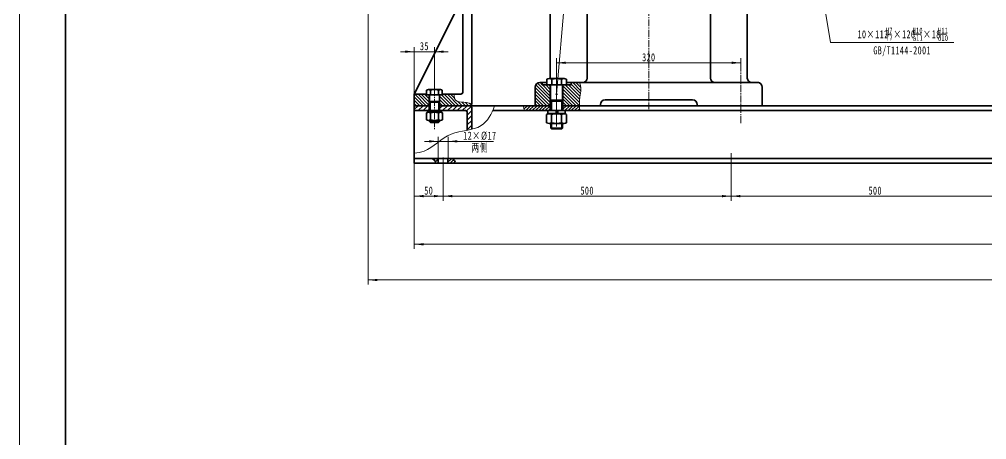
# Model space of a CAD drawing. Header units: millimetres. Extents: x -2378 to 2378, y -1682 to 1682.
# Drawn here: x -2378 to -699, y 0 to 730 of the extents above; entities that cross this region are included whole.
import ezdxf

# ---------------------------------------------------------------- set-up
doc = ezdxf.new("R2010")
doc.units = ezdxf.units.MM
doc.linetypes.add('CENTER', pattern=[50.8, 31.75, -6.35, 6.35, -6.35])
doc.linetypes.add('点画线', pattern=[18, 12, -2, 2, -2])
doc.layers.get('0').update_dxf_attribs({"lineweight": 35})
for name, color, linetype, lineweight in [('中心线', 1, 'CENTER', 15), ('中心线层', 1, '点画线', 18), ('剖面线层', 4, 'Continuous', 18), ('尺寸线层', 3, 'Continuous', 18), ('粗实线层', 7, 'Continuous', 35), ('细实线', 7, 'Continuous', 18), ('细实线层', 7, 'Continuous', 18)]:
    doc.layers.add(name, color=color, linetype=linetype, lineweight=lineweight)
doc.styles.add('标准', font='', dxfattribs={"width": 0.667})
doc.styles.get('标准').set_extended_font_data('宋体')
doc.dimstyles.new('标准', dxfattribs={"dimscale": 4, "dimtxt": 3.5, "dimasz": 4, "dimexe": 2, "dimexo": 0, "dimtad": 1, "dimdsep": 46, "dimtxsty": '标准', "dimblk": '_CAXARROW', "dimcen": 0, "dimdle": 6, "dimazin": 2, "dimtfac": 0.707107, "dimtdec": 3, "dimtmove": 2, "dimatfit": 3, "dimfxl": 1, "dimfrac": 2, "dimtolj": 1, "dimarcsym": 1})
pattern_1 = [(135, (0, 0), (-2.828427, -2.828427), [])]
pattern_2 = [(45, (0, 0), (-2.828427, 2.828427), [])]

# ---------------------------------------------------------------- blocks, each defined once
blk = doc.blocks.new('*X2')
at = {"layer": '粗实线层'}
blk.add_line((-574.5, 400.5), (-574.5, -400.5), dxfattribs=at)
at = {"layer": '细实线层'}
blk.add_line((-594.5, 420.5), (-594.5, -420.5), dxfattribs=at)
blk = doc.blocks.new('*X11')
at = {"layer": '中心线层'}
blk.add_line((0, -4), (0, 18.1), dxfattribs=at)
at = {"layer": '粗实线层'}
for p, q in [((-13.9, 0.9), (-13.9, 13.2)), ((-10.4, 14.1), (10.4, 14.1)), ((-10.4, 0), (10.4, 0)), ((-6.9, 0.9), (-6.9, 13.2)), ((6.9, 0.9), (6.9, 13.2)), ((13.9, 0.9), (13.9, 13.2))]:
    blk.add_line(p, q, dxfattribs=at)
for centre, radius, start, end in [((-10.4, 7.2), 6.93, 60, 120), ((-10.4, 6.9), 6.93, 240, 300), ((0, -12.2), 26.3, 74.7385, 105.2615), ((0, 26.3), 26.3, 254.7385, 285.2615), ((10.4, 7.2), 6.93, 60, 120), ((10.4, 6.9), 6.93, 240, 300)]:
    blk.add_arc(centre, radius, start, end, dxfattribs=at)
blk = doc.blocks.new('*X12')
at = {"layer": '中心线层'}
blk.add_line((0, -5), (0, 21.9), dxfattribs=at)
at = {"layer": '粗实线层'}
for p, q in [((-13, 16.9), (13, 16.9)), ((-17.3, 1.2), (-17.3, 15.7)), ((-13, 0), (13, 0)), ((-8.7, 1.2), (-8.7, 15.7)), ((8.7, 1.2), (8.7, 15.7)), ((17.3, 1.2), (17.3, 15.7))]:
    blk.add_line(p, q, dxfattribs=at)
for centre, radius, start, end in [((-13, 8.2), 8.66, 60, 120), ((0, -16), 32.9, 74.7385, 105.2615), ((13, 8.2), 8.66, 60, 120), ((-13, 8.7), 8.66, 240, 300), ((0, 32.9), 32.9, 254.7385, 285.2615), ((13, 8.7), 8.66, 240, 300)]:
    blk.add_arc(centre, radius, start, end, dxfattribs=at)
blk = doc.blocks.new('*X13')
at = {"layer": '中心线层', "linetype": '点画线', "lineweight": 18}
blk.add_line((0, -3), (0, 8), dxfattribs=at)
at = {"layer": '粗实线层'}
for p, q in [((-15.1, 5), (15.1, 5)), ((-15.1, 0), (-15.1, 5)), ((-15.1, 0), (15.1, 0)), ((-1.3, 0), (-2.6, 5)), ((1.1, 0.6), (0, 5)), ((1.3, 0), (1.1, 0.6)), ((15.1, 0), (15.1, 5))]:
    blk.add_line(p, q, dxfattribs=at)
blk = doc.blocks.new('*X19')
at = {"layer": '尺寸线层', "linetype": 'Continuous'}
for points in [[(-1772.4, 277.2), (-1756.4, 279.2), (-1756.4, 275.2)], [(787.6, 277.2), (771.6, 279.2), (771.6, 275.2)]]:
    blk.add_hatch(color=0, dxfattribs=at).paths.add_polyline_path(points, flags=0)
at = {"layer": '尺寸线层', "color": 0, "linetype": 'Continuous'}
for p, q in [((-1772.4, 839.3), (-1772.4, 269.2)), ((787.6, 479.8), (787.6, 269.2)), ((-1772.4, 277.2), (787.6, 277.2))]:
    blk.add_line(p, q, dxfattribs=at)
at = {"layer": '尺寸线层', "color": 0, "insert": (-492.4, 286.7), "char_height": 14, "width": 54.713, "attachment_point": 5, "line_spacing_factor": 1.15057, "style": '标准'}
blk.add_mtext('\\T1.1;2560', dxfattribs=at)
blk = doc.blocks.new('_CAXARROW')
blk.add_hatch(color=0).paths.add_polyline_path([(0, 0), (-1, 0.125), (-1, -0.125)], flags=0)
blk = doc.blocks.new('*X20')
at = {"layer": '尺寸线层', "linetype": 'Continuous'}
for points in [[(-1692.4, 422.8), (-1676.4, 420.8), (-1676.4, 424.8)], [(-1642.4, 422.8), (-1658.4, 420.8), (-1658.4, 424.8)]]:
    blk.add_hatch(color=0, dxfattribs=at).paths.add_polyline_path(points, flags=0)
at = {"layer": '尺寸线层', "color": 0, "linetype": 'Continuous'}
for p, q in [((-1692.4, 479.8), (-1692.4, 414.8)), ((-1642.4, 477.9), (-1642.4, 414.8)), ((-1642.4, 422.8), (-1692.4, 422.8))]:
    blk.add_line(p, q, dxfattribs=at)
at = {"layer": '尺寸线层', "color": 0, "insert": (-1667.4, 432.3), "char_height": 14, "width": 28, "attachment_point": 5, "line_spacing_factor": 1.15057, "style": '标准'}
blk.add_mtext('\\T1.1;50', dxfattribs=at)
blk = doc.blocks.new('*X22')
at = {"layer": '尺寸线层', "linetype": 'Continuous'}
for points in [[(-1642.4, 422.8), (-1626.4, 424.8), (-1626.4, 420.8)], [(-1142.4, 422.8), (-1158.4, 424.8), (-1158.4, 420.8)]]:
    blk.add_hatch(color=0, dxfattribs=at).paths.add_polyline_path(points, flags=0)
at = {"layer": '尺寸线层', "color": 0, "linetype": 'Continuous'}
for p, q in [((-1642.4, 477.9), (-1642.4, 414.8)), ((-1142.4, 465.5), (-1142.4, 414.8)), ((-1642.4, 422.8), (-1142.4, 422.8))]:
    blk.add_line(p, q, dxfattribs=at)
at = {"layer": '尺寸线层', "color": 0, "insert": (-1392.4, 432.3), "char_height": 14, "width": 39.814, "attachment_point": 5, "line_spacing_factor": 1.15057, "style": '标准'}
blk.add_mtext('\\T1.1;500', dxfattribs=at)
blk = doc.blocks.new('*X23')
at = {"layer": '尺寸线层', "linetype": 'Continuous'}
for points in [[(-1142.4, 422.8), (-1126.4, 424.8), (-1126.4, 420.8)], [(-642.4, 422.8), (-658.4, 424.8), (-658.4, 420.8)]]:
    blk.add_hatch(color=0, dxfattribs=at).paths.add_polyline_path(points, flags=0)
at = {"layer": '尺寸线层', "color": 0, "linetype": 'Continuous'}
for p, q in [((-1142.4, 465.5), (-1142.4, 414.8)), ((-642.4, 467.6), (-642.4, 414.8)), ((-1142.4, 422.8), (-642.4, 422.8))]:
    blk.add_line(p, q, dxfattribs=at)
at = {"layer": '尺寸线层', "color": 0, "insert": (-892.4, 432.3), "char_height": 14, "width": 39.814, "attachment_point": 5, "line_spacing_factor": 1.15057, "style": '标准'}
blk.add_mtext('\\T1.1;500', dxfattribs=at)
blk = doc.blocks.new('*X26')
at = {"layer": '尺寸线层', "linetype": 'Continuous'}
for points in [[(-1692.4, 339.2), (-1676.4, 341.2), (-1676.4, 337.2)], [(787.6, 339.2), (771.6, 341.2), (771.6, 337.2)]]:
    blk.add_hatch(color=0, dxfattribs=at).paths.add_polyline_path(points, flags=0)
at = {"layer": '尺寸线层', "color": 0, "linetype": 'Continuous'}
for p, q in [((-1692.4, 479.8), (-1692.4, 331.2)), ((787.6, 479.8), (787.6, 331.2)), ((-1692.4, 339.2), (787.6, 339.2))]:
    blk.add_line(p, q, dxfattribs=at)
at = {"layer": '尺寸线层', "color": 0, "insert": (-452.4, 348.7), "char_height": 14, "width": 54.713, "attachment_point": 5, "line_spacing_factor": 1.15057, "style": '标准'}
blk.add_mtext('\\T1.1;2480', dxfattribs=at)
blk = doc.blocks.new('*X33')
at = {"layer": '尺寸线层', "linetype": 'Continuous'}
for points in [[(-1445.4, 654.3), (-1429.4, 656.3), (-1429.4, 652.3)], [(-1125.4, 654.3), (-1141.4, 656.3), (-1141.4, 652.3)]]:
    blk.add_hatch(color=0, dxfattribs=at).paths.add_polyline_path(points, flags=0)
at = {"layer": '尺寸线层', "color": 0, "linetype": 'Continuous'}
for p, q in [((-1445.4, 631.8), (-1445.4, 662.3)), ((-1125.4, 650.2), (-1125.4, 662.3)), ((-1445.4, 654.3), (-1125.4, 654.3))]:
    blk.add_line(p, q, dxfattribs=at)
at = {"layer": '尺寸线层', "color": 0, "insert": (-1285.4, 663.8), "char_height": 14, "width": 39.814, "attachment_point": 5, "line_spacing_factor": 1.15057, "style": '标准'}
blk.add_mtext('\\T1.1;320', dxfattribs=at)
blk = doc.blocks.new('*X34')
at = {"layer": '尺寸线层', "linetype": 'Continuous'}
for points in [[(-1692.4, 673.6), (-1708.4, 671.6), (-1708.4, 675.6)], [(-1657.4, 673.6), (-1641.4, 671.6), (-1641.4, 675.6)]]:
    blk.add_hatch(color=0, dxfattribs=at).paths.add_polyline_path(points, flags=0)
at = {"layer": '尺寸线层', "color": 0, "linetype": 'Continuous'}
for p, q in [((-1633.4, 673.6), (-1716.4, 673.6)), ((-1692.4, 599.8), (-1692.4, 681.6)), ((-1657.4, 609.2), (-1657.4, 681.6))]:
    blk.add_line(p, q, dxfattribs=at)
at = {"layer": '尺寸线层', "color": 0, "insert": (-1674.9, 683.1), "char_height": 14, "width": 28, "attachment_point": 5, "line_spacing_factor": 1.15057, "style": '标准'}
blk.add_mtext('\\T1.1;35', dxfattribs=at)
blk = doc.blocks.new('*X36')
at = {"layer": '尺寸线层', "linetype": 'Continuous'}
for points in [[(-1650.9, 517.9), (-1666.9, 519.9), (-1666.9, 515.9)], [(-1633.9, 517.9), (-1617.9, 519.9), (-1617.9, 515.9)]]:
    blk.add_hatch(color=0, dxfattribs=at).paths.add_polyline_path(points, flags=0)
at = {"layer": '尺寸线层', "color": 0, "linetype": 'Continuous'}
for p, q in [((-1650.9, 488.3), (-1650.9, 525.9)), ((-1633.9, 488.3), (-1633.9, 525.9)), ((-1674.9, 517.9), (-1554.7, 517.9))]:
    blk.add_line(p, q, dxfattribs=at)
at = {"layer": '尺寸线层', "color": 0, "char_height": 14, "attachment_point": 5, "line_spacing_factor": 1.15057, "style": '标准'}
for s, insert, width in [('\\T1.1;12×%%C17', (-1578.6, 527.5), 95.571), ('\\T1.1;两侧', (-1578.6, 506.2), 51.729)]:
    blk.add_mtext(s, dxfattribs=dict(at, insert=insert, width=width))
blk = doc.blocks.new('*X63')
for p, q in [((-873.8, 703.8), (-864.1, 703.8)), ((-827.5, 703.8), (-812.5, 703.8)), ((-783.3, 703.8), (-768.8, 703.8))]:
    blk.add_line(p, q)
at = {"char_height": 14, "attachment_point": 1, "line_spacing_factor": 1.15057, "style": '标准'}
for s, insert, width in [('\\T1.1;10×112', (-923, 710.8), 308.46), ('\\T1.1;{\\H0.707107x;H7}', (-873.8, 715.3), 19.374), ('\\T1.1;×120', (-861.1, 710.8), 308.46), ('\\T1.1;{\\H0.707107x;H10}', (-827.5, 715.3), 29.909), ('\\T1.1;×18', (-809.6, 710.8), 308.46), ('\\T1.1;{\\H0.707107x;H11}', (-783.3, 715.3), 29.097), ('\\T1.1;{\\H0.707107x;f7}', (-873.6, 702.5), 19.374), ('\\T1.1;{\\H0.707107x;a11}', (-827.1, 702.4), 29.909), ('\\T1.1;{\\H0.707107x;d10}', (-783.3, 702.3), 29.097)]:
    blk.add_mtext(s, dxfattribs=dict(at, insert=insert, width=width))
blk = doc.blocks.new('*X65')
at = {"layer": '细实线层', "lineweight": 18}
h = blk.add_hatch(color=0, dxfattribs=at)
edge = h.paths.add_edge_path(flags=0)
edge.add_arc((0, 0), 2, 0, 360)
at = {"layer": '细实线层', "color": 0}
for p, q in [((0, 0), (74, 875.4)), ((74, 875.4), (114, 875.4)), ((114, 875.4), (124, 865.4)), ((134, 875.4), (124, 865.4)), ((134, 875.4), (174, 875.4)), ((174, 875.4), (184, 865.4)), ((194, 875.4), (184, 865.4)), ((194, 875.4), (234, 875.4))]:
    blk.add_line(p, q, dxfattribs=at)
at = {"layer": '细实线层', "color": 0, "lineweight": 18, "char_height": 20, "width": 68, "attachment_point": 8, "line_spacing_factor": 1.15057, "style": '标准'}
for s, insert in [('\\T1.1;5', (94, 881.4)), ('\\T1.1;6', (154, 881.4)), ('\\T1.1;7', (214, 881.4))]:
    blk.add_mtext(s, dxfattribs=dict(at, insert=insert))

msp = doc.modelspace()

# ---------------------------------------------------------------- hatches: boundary and pattern name
at = {"layer": '剖面线层'}
h = msp.add_hatch(dxfattribs=at)
h.set_pattern_fill('无图案', color=256, scale=4, angle=135, style=0, pattern_type=0)
h.set_pattern_definition(pattern_1)
edge = h.paths.add_edge_path(flags=0)
edge.add_line((-1434.395, 579.84), (-1434.395, 597.323))
edge.add_line((-1434.395, 597.323), (-1434.395, 615.84))
edge.add_line((-1434.395, 615.84), (-1428.265, 615.84))
edge.add_line((-1428.265, 615.84), (-1420.395, 615.84))
edge.add_line((-1420.395, 615.84), (-1420.395, 619.84))
edge.add_line((-1420.395, 619.84), (-1405.883, 619.84))
edge.add_spline(control_points=[(-1405.883, 619.84), (-1404.242, 616.232), (-1401.902, 607.686), (-1406.168, 594.426), (-1405.923, 584.769), (-1405.688, 579.84)], knot_values=[0, 0, 0, 0, 11.58022128, 25.82366964, 40.62777627, 40.62777627, 40.62777627, 40.62777627], weights=[1, 1, 1, 1, 1, 1], degree=3, periodic=0)
edge.add_line((-1405.688, 579.84), (-1434.395, 579.84))
edge = h.paths.add_edge_path(flags=0)
edge.add_line((-1482.395, 579.84), (-1482.395, 599.961))
edge.add_line((-1482.395, 599.961), (-1482.395, 611.84))
edge.add_arc((-1474.395, 611.84), 8, 90, 180, ccw=False)
edge.add_line((-1474.395, 619.84), (-1470.395, 619.84))
edge.add_line((-1470.395, 619.84), (-1470.395, 615.84))
edge.add_line((-1470.395, 615.84), (-1462.525, 615.84))
edge.add_line((-1462.525, 615.84), (-1456.395, 615.84))
edge.add_line((-1456.395, 615.84), (-1456.395, 579.84))
edge.add_line((-1456.395, 579.84), (-1482.395, 579.84))
h = msp.add_hatch(dxfattribs=at)
h.set_pattern_fill('无图案', color=256, scale=4, angle=135, style=0, pattern_type=0)
h.set_pattern_definition(pattern_1)
h.paths.add_polyline_path([(-1692.444, 579.84), (-1692.444, 594.614), (-1692.444, 599.84), (-1672.444, 599.84), (-1672.444, 598.84), (-1671.11, 598.84), (-1666.444, 598.84), (-1666.444, 579.84)], flags=0)
edge = h.paths.add_edge_path(flags=0)
edge.add_line((-1648.444, 579.84), (-1648.444, 590.283))
edge.add_line((-1648.444, 590.283), (-1648.444, 598.84))
edge.add_line((-1648.444, 598.84), (-1643.778, 598.84))
edge.add_line((-1643.778, 598.84), (-1642.444, 598.84))
edge.add_line((-1642.444, 598.84), (-1642.444, 599.84))
edge.add_line((-1642.444, 599.84), (-1622.947, 599.84))
edge.add_spline(control_points=[(-1622.947, 599.84), (-1623.111, 597.374), (-1623.046, 582.264), (-1604.061, 587.81), (-1592.444, 583.01)], knot_values=[0, 0, 0, 0, 7.52872097, 40.23604176, 40.23604176, 40.23604176, 40.23604176], weights=[1, 1, 1, 1, 1], degree=3, periodic=0)
edge.add_line((-1592.444, 583.01), (-1592.444, 582.84))
edge.add_arc((-1595.444, 582.84), 3, -90, 0, ccw=False)
edge.add_line((-1595.444, 579.84), (-1648.444, 579.84))
h = msp.add_hatch(dxfattribs=at)
h.set_pattern_fill('无图案', color=256, scale=4, angle=45, style=0, pattern_type=0)
h.set_pattern_definition(pattern_2)
edge = h.paths.add_edge_path(flags=0)
edge.add_line((-1633.944, 479.84), (-1633.944, 484.717))
edge.add_line((-1633.944, 484.717), (-1633.944, 488.34))
edge.add_line((-1633.944, 488.34), (-1626.481, 488.34))
edge.add_spline(control_points=[(-1626.481, 488.34), (-1626.348, 487.905), (-1625.408, 486.144), (-1620.969, 484.528), (-1621.435, 481.256), (-1622.006, 479.84)], knot_values=[0, 0, 0, 0, 1.53533781, 6.66897294, 10.68927596, 10.68927596, 10.68927596, 10.68927596], weights=[1, 1, 1, 1, 1, 1], degree=3, periodic=0)
edge.add_line((-1622.006, 479.84), (-1633.944, 479.84))
edge = h.paths.add_edge_path(flags=0)
edge.add_spline(control_points=[(-1656.403, 479.84), (-1655.833, 481.256), (-1655.529, 483.385), (-1657.033, 484.715), (-1657.582, 485.118)], knot_values=[0, 0, 0, 0, 4.03478419, 5.97779829, 5.97779829, 5.97779829, 5.97779829], weights=[1, 1, 1, 1, 1], degree=3, periodic=0)
edge.add_spline(control_points=[(-1657.582, 485.118), (-1658.49, 485.785), (-1660.078, 486.655), (-1660.746, 487.905), (-1660.878, 488.34)], knot_values=[0, 0, 0, 0, 3.18309965, 4.71147762, 4.71147762, 4.71147762, 4.71147762], weights=[1, 1, 1, 1, 1], degree=3, periodic=0)
edge.add_line((-1660.878, 488.34), (-1650.944, 488.34))
edge.add_line((-1650.944, 488.34), (-1650.944, 479.84))
edge.add_line((-1650.944, 479.84), (-1656.403, 479.84))

# ---------------------------------------------------------------- linework, layer by layer
for p, q in [((-1392.395, 895.84), (-1392.395, 627.84)), ((-1178.395, 895.84), (-1178.395, 627.84)), ((-1456.395, 751.84), (-1456.395, 627.84)), ((-1114.395, 751.84), (-1114.395, 627.84)), ((-1482.395, 579.84), (-1482.395, 611.84)), ((-1094.395, 619.84), (-1400.395, 619.84)), ((-1088.395, 579.84), (-1088.395, 611.84)), ((-1361.395, 589.84), (-1285.395, 589.84)), ((-1209.395, 589.84), (-1285.395, 589.84)), ((-1692.444, 579.84), (-1665.444, 579.84)), ((-1649.444, 579.84), (-1455.395, 579.84)), ((-1435.395, 579.84), (-1201.395, 579.84)), ((-1369.395, 581.84), (-1369.395, 579.84)), ((-1201.395, 581.84), (-1201.395, 579.84)), ((-1088.395, 579.84), (-1201.395, 579.84)), ((-616.792, 579.84), (-1201.395, 579.84))]:
    msp.add_line(p, q)
for centre, start, end in [((-1464.395, 627.84), 352.819244, 0), ((-1400.395, 627.84), 270, 0), ((-1170.395, 627.84), 180, 270), ((-1106.395, 627.84), 180, 270), ((-1474.395, 611.84), 90, 180), ((-1464.395, 627.84), 270, 283.51808), ((-1096.395, 611.84), 0, 90), ((-1361.395, 581.84), 90, 180), ((-1209.395, 581.84), 0, 90)]:
    msp.add_arc(centre, 8, start, end)
at = {"layer": '中心线'}
msp.add_line((-1142.444, 465.458), (-1142.444, 499.558), dxfattribs=at)
at = {"layer": '中心线层'}
for p, q in [((-1285.395, 1035.626), (-1285.395, 571.34)), ((-1445.395, 549.351), (-1445.395, 650.223)), ((-1125.395, 549.351), (-1125.395, 650.223)), ((-1642.444, 477.896), (-1642.444, 490.285))]:
    msp.add_line(p, q, dxfattribs=at)
at = {"layer": '粗实线层'}
for p, q in [((-1592.444, 582.84), (-1592.444, 1079.84)), ((-1612.444, 759.84), (-1692.444, 599.84)), ((-1608.444, 759.84), (-1608.444, 602.84)), ((-1462.525, 625.661), (-1462.525, 615.84)), ((-1432.547, 626.84), (-1458.242, 626.84)), ((-1445.395, 626.84), (-1455.895, 626.84)), ((-1453.96, 615.84), (-1453.96, 625.661)), ((-1436.83, 625.661), (-1436.83, 615.84)), ((-1428.265, 625.661), (-1428.265, 615.84)), ((-1671.11, 606.903), (-1671.11, 598.84)), ((-1647.194, 607.84), (-1667.693, 607.84)), ((-1657.444, 607.84), (-1665.944, 607.84)), ((-1664.277, 598.84), (-1664.277, 606.903)), ((-1650.611, 606.903), (-1650.611, 598.84)), ((-1643.778, 606.903), (-1643.778, 598.84)), ((-1474.395, 619.84), (-1464.395, 619.84)), ((-1470.395, 615.84), (-1470.395, 619.84)), ((-1445.395, 615.84), (-1470.395, 615.84)), ((-1456.395, 615.84), (-1456.395, 571.34)), ((-1455.895, 615.84), (-1455.895, 589.34)), ((-1445.395, 615.84), (-1420.395, 615.84)), ((-1445.395, 615.84), (-1428.265, 615.84)), ((-1445.395, 615.84), (-1434.895, 615.84)), ((-1434.895, 615.84), (-1434.895, 589.34)), ((-1434.395, 615.84), (-1434.395, 571.34)), ((-1400.395, 619.84), (-1428.265, 619.84)), ((-1420.395, 615.84), (-1420.395, 619.84)), ((-1692.444, 479.84), (-1692.444, 599.84)), ((-1671.11, 599.84), (-1692.444, 599.84)), ((-1672.444, 599.84), (-1672.444, 598.84)), ((-1642.444, 598.84), (-1672.444, 598.84)), ((-1666.444, 598.84), (-1666.444, 571.34)), ((-1665.944, 598.84), (-1665.944, 587.001)), ((-1648.944, 598.84), (-1648.944, 587.001)), ((-1648.444, 598.84), (-1648.444, 571.34)), ((-1611.444, 599.84), (-1643.778, 599.84)), ((-1642.444, 599.84), (-1642.444, 598.84)), ((-1434.895, 589.34), (-1455.895, 589.34)), ((-1455.395, 587.84), (-1455.895, 589.34)), ((-1435.395, 587.84), (-1455.395, 587.84)), ((-1435.395, 587.84), (-1434.895, 589.34)), ((-1665.444, 579.84), (-1692.444, 579.84)), ((-1648.944, 587.001), (-1665.944, 587.001)), ((-1665.444, 585.801), (-1665.944, 587.001)), ((-1649.444, 585.801), (-1665.444, 585.801)), ((-1649.444, 585.801), (-1648.944, 587.001)), ((-1595.444, 579.84), (-1649.444, 579.84)), ((-1592.444, 576.84), (-1592.444, 538.863)), ((787.557, 571.34), (-1556.343, 571.34)), ((-1600.444, 568.34), (-1600.444, 537.231)), ((-1454.395, 539.84), (-1436.395, 539.84)), ((787.557, 488.34), (-1692.444, 488.34)), ((-1650.944, 479.84), (-1650.944, 488.34)), ((-1633.944, 479.84), (-1633.944, 488.34)), ((787.557, 479.84), (-1692.444, 479.84))]:
    msp.add_line(p, q, dxfattribs=at)
for centre, radius, start, end in [((-1458.242, 618.474), 8.366, 59.210886, 120.789114), ((-1445.395, 596.84), 30.067, 73.449079, 106.550921), ((-1432.547, 618.474), 8.366, 59.210886, 120.789114), ((-1667.693, 601.148), 6.693, 59.305389, 120.694611), ((-1657.444, 583.84), 24.053, 73.496419, 106.503581), ((-1647.194, 601.148), 6.693, 59.305389, 120.694611), ((-1611.444, 602.84), 3, 270, 360), ((-1603.444, 568.34), 3, 0, 90), ((-1595.444, 582.84), 3, 270, 360), ((-1595.444, 576.84), 3, 0, 90)]:
    msp.add_arc(centre, radius, start, end, dxfattribs=at)
for points in [[(-1660.878, 488.34), (-1660.746, 487.905), (-1659.805, 486.144), (-1655.366, 484.528), (-1655.833, 481.256), (-1656.403, 479.84)], [(-1626.481, 488.34), (-1626.348, 487.905), (-1625.408, 486.144), (-1620.969, 484.528), (-1621.435, 481.256), (-1622.006, 479.84)]]:
    msp.add_open_spline(points, degree=3, knots=[0, 0, 0, 0, 1.72453427, 7.49077647, 12.00649298, 12.00649298, 12.00649298, 12.00649298], dxfattribs=at)
at = {"layer": '细实线'}
for p, q in [((-997.811, 859.846), (-969.756, 689.481)), ((-969.756, 689.481), (-756.072, 689.481))]:
    msp.add_line(p, q, dxfattribs=at)
for points, knots in [([(-1405.883, 619.84), (-1404.242, 616.232), (-1401.902, 607.686), (-1407.061, 591.648), (-1405.497, 579.096), (-1405.317, 571.34)], [0, 0, 0, 0, 11.80194675, 26.31811315, 50.07885392, 50.07885392, 50.07885392, 50.07885392]), ([(-1622.947, 599.84), (-1623.111, 597.374), (-1623.046, 582.264), (-1604.061, 587.81), (-1592.444, 583.01)], [0, 0, 0, 0, 9.34267591, 49.93043303, 49.93043303, 49.93043303, 49.93043303]), ([(-1553.232, 579.84), (-1557.745, 565.653), (-1574.757, 534.718), (-1633.236, 539.17), (-1662.654, 502.437), (-1686.567, 497.751), (-1692.444, 497.309)], [0, 0, 0, 0, 45.90380206, 105.7583755, 166.94425133, 186.16292592, 186.16292592, 186.16292592, 186.16292592]), ([(-1503.567, 579.84), (-1502.849, 578.213), (-1501.981, 575.408), (-1501.795, 572.497), (-1501.813, 571.34)], [0, 0, 0, 0, 5.3041987, 8.78840647, 8.78840647, 8.78840647, 8.78840647])]:
    msp.add_open_spline(points, degree=3, knots=knots, dxfattribs=at)

# ---------------------------------------------------------------- block references
at = {"layer": '尺寸线层'}
msp.add_blockref('*X63', (0, 0), dxfattribs=at)
at = {"layer": '粗实线层', "xscale": 4, "yscale": 4, "zscale": 4}
msp.add_blockref('*X2', (0, 0), dxfattribs=at)
at = {"layer": '细实线层'}
msp.add_blockref('*X65', (-1445.395, 599.787), dxfattribs=at)

# ---------------------------------------------------------------- texts
at = {"layer": '尺寸线层', "insert": (-895.614, 682.95), "char_height": 14, "width": 142.4894, "attachment_point": 1, "line_spacing_factor": 1.15057, "style": '标准'}
msp.add_mtext('\\T1.1;GB/T1144-2001', dxfattribs=at)

# ---------------------------------------------------------------- dimensions: what is measured, and where the dimension line sits
at = {"layer": '尺寸线层'}
for base, p1, p2, picture, middle in [((-1692.444, 673.611), (-1657.444, 609.166), (-1692.444, 599.84), '*X34', (-1674.944, 673.611)), ((-1125.395, 654.324), (-1445.395, 631.84), (-1125.395, 650.223), '*X33', (-1285.395, 654.324)), ((-642.444, 422.777), (-1142.444, 465.458), (-642.444, 467.589), '*X23', (-892.444, 422.777))]:
    dim = msp.add_linear_dim(base=base, p1=p1, p2=p2, dimstyle='标准', override={"dimsah": 1, "dimtfill": 1, "dimtzin": 8}, dxfattribs=at)
    dim.commit()
    dim.dimension.update_dxf_attribs({"geometry": picture, "text_midpoint": middle})
dim = msp.add_linear_dim(base=(-1633.944, 517.926), p1=(-1650.944, 488.34), p2=(-1633.944, 488.34), angle=180, dimstyle='标准', override={"dimpost": '12×%%C<>\\X两侧', "dimsah": 1, "dimtfac": 1, "dimtfill": 1, "dimtzin": 8}, dxfattribs=at)
dim.commit()
dim.dimension.update_dxf_attribs({"geometry": '*X36', "text_midpoint": (-1578.553, 517.926), "dimtype": 160})
for base, p1, p2, picture, middle in [((-1692.444, 422.777), (-1642.444, 477.896), (-1692.444, 479.84), '*X20', (-1667.444, 422.777)), ((787.557, 339.202), (-1692.444, 479.84), (787.557, 479.84), '*X26', (-452.444, 339.202)), ((-1142.444, 422.777), (-1642.444, 477.896), (-1142.444, 465.458), '*X22', (-1392.444, 422.777))]:
    dim = msp.add_linear_dim(base=base, p1=p1, p2=p2, angle=180, dimstyle='标准', override={"dimsah": 1, "dimtfill": 1, "dimtzin": 8}, dxfattribs=at)
    dim.commit()
    dim.dimension.update_dxf_attribs({"geometry": picture, "text_midpoint": middle})

# ---------------------------------------------------------------- next in the draw order: wipeouts: each hides what was drawn before it
for points in [[(-1671.297, 567.412), (-1671.297, 559.875), (-1671.297, 559.875), (-1671.297, 555.169), (-1671.297, 555.169), (-1671.192, 555.109), (-1671.085, 555.051), (-1670.978, 554.996), (-1670.87, 554.942), (-1670.761, 554.89), (-1670.651, 554.839), (-1670.54, 554.791), (-1670.428, 554.745), (-1670.316, 554.701), (-1670.202, 554.658), (-1670.088, 554.618), (-1669.974, 554.58), (-1669.858, 554.543), (-1669.742, 554.509), (-1669.626, 554.477), (-1669.509, 554.446), (-1669.391, 554.418), (-1669.273, 554.392), (-1669.155, 554.368), (-1669.036, 554.346), (-1668.916, 554.326), (-1668.797, 554.308), (-1668.677, 554.292), (-1668.557, 554.278), (-1668.436, 554.267), (-1668.316, 554.257), (-1668.195, 554.25), (-1668.074, 554.245), (-1667.954, 554.241), (-1667.833, 554.24), (-1667.833, 554.24), (-1657.44, 554.24), (-1657.44, 554.24), (-1647.048, 554.24), (-1647.048, 554.24), (-1646.927, 554.241), (-1646.806, 554.245), (-1646.685, 554.25), (-1646.565, 554.257), (-1646.444, 554.267), (-1646.324, 554.278), (-1646.204, 554.292), (-1646.084, 554.308), (-1645.964, 554.326), (-1645.845, 554.346), (-1645.726, 554.368), (-1645.608, 554.392), (-1645.49, 554.418), (-1645.372, 554.446), (-1645.255, 554.477), (-1645.138, 554.509), (-1645.022, 554.543), (-1644.907, 554.58), (-1644.792, 554.618), (-1644.678, 554.658), (-1644.565, 554.701), (-1644.453, 554.745), (-1644.341, 554.791), (-1644.23, 554.839), (-1644.12, 554.89), (-1644.011, 554.942), (-1643.903, 554.996), (-1643.795, 555.051), (-1643.689, 555.109), (-1643.584, 555.169), (-1643.584, 555.169), (-1643.584, 559.875), (-1643.584, 559.875), (-1643.584, 567.412), (-1643.584, 567.412), (-1643.689, 567.472), (-1643.795, 567.529), (-1643.903, 567.585), (-1644.011, 567.639), (-1644.12, 567.691), (-1644.23, 567.741), (-1644.341, 567.79), (-1644.453, 567.836), (-1644.565, 567.88), (-1644.678, 567.923), (-1644.792, 567.963), (-1644.907, 568.001), (-1645.022, 568.038), (-1645.138, 568.072), (-1645.255, 568.104), (-1645.372, 568.135), (-1645.49, 568.163), (-1645.608, 568.189), (-1645.726, 568.213), (-1645.845, 568.235), (-1645.964, 568.255), (-1646.084, 568.273), (-1646.204, 568.289), (-1646.324, 568.302), (-1646.444, 568.314), (-1646.565, 568.324), (-1646.685, 568.331), (-1646.806, 568.336), (-1646.927, 568.339), (-1647.048, 568.34), (-1647.048, 568.34), (-1657.44, 568.34), (-1657.44, 568.34), (-1667.833, 568.34), (-1667.833, 568.34), (-1667.954, 568.339), (-1668.074, 568.336), (-1668.195, 568.331), (-1668.316, 568.324), (-1668.436, 568.314), (-1668.557, 568.302), (-1668.677, 568.289), (-1668.797, 568.273), (-1668.916, 568.255), (-1669.036, 568.235), (-1669.155, 568.213), (-1669.273, 568.189), (-1669.391, 568.163), (-1669.509, 568.135), (-1669.626, 568.104), (-1669.742, 568.072), (-1669.858, 568.038), (-1669.974, 568.001), (-1670.088, 567.963), (-1670.202, 567.923), (-1670.316, 567.88), (-1670.428, 567.836), (-1670.54, 567.79), (-1670.651, 567.741), (-1670.761, 567.691), (-1670.87, 567.639), (-1670.978, 567.585), (-1671.085, 567.529), (-1671.192, 567.472)], [(-1462.715, 564.68), (-1462.715, 555.711), (-1462.715, 555.711), (-1462.715, 550.101), (-1462.715, 550.101), (-1462.584, 550.026), (-1462.451, 549.954), (-1462.317, 549.884), (-1462.182, 549.817), (-1462.045, 549.752), (-1461.908, 549.689), (-1461.769, 549.629), (-1461.629, 549.571), (-1461.489, 549.516), (-1461.347, 549.463), (-1461.205, 549.412), (-1461.061, 549.364), (-1460.917, 549.319), (-1460.772, 549.276), (-1460.627, 549.236), (-1460.48, 549.198), (-1460.333, 549.162), (-1460.186, 549.13), (-1460.038, 549.1), (-1459.889, 549.072), (-1459.74, 549.047), (-1459.591, 549.025), (-1459.441, 549.005), (-1459.291, 548.988), (-1459.14, 548.973), (-1458.989, 548.962), (-1458.839, 548.952), (-1458.688, 548.946), (-1458.536, 548.942), (-1458.385, 548.94), (-1458.385, 548.94), (-1445.395, 548.94), (-1445.395, 548.94), (-1432.405, 548.94), (-1432.405, 548.94), (-1432.253, 548.942), (-1432.102, 548.946), (-1431.951, 548.952), (-1431.8, 548.962), (-1431.65, 548.973), (-1431.499, 548.988), (-1431.349, 549.005), (-1431.199, 549.025), (-1431.05, 549.047), (-1430.901, 549.072), (-1430.752, 549.1), (-1430.604, 549.13), (-1430.456, 549.162), (-1430.309, 549.198), (-1430.163, 549.236), (-1430.017, 549.276), (-1429.873, 549.319), (-1429.728, 549.364), (-1429.585, 549.412), (-1429.443, 549.463), (-1429.301, 549.516), (-1429.16, 549.571), (-1429.021, 549.629), (-1428.882, 549.689), (-1428.745, 549.752), (-1428.608, 549.817), (-1428.473, 549.884), (-1428.339, 549.954), (-1428.206, 550.026), (-1428.074, 550.101), (-1428.074, 550.101), (-1428.074, 555.711), (-1428.074, 555.711), (-1428.074, 564.68), (-1428.074, 564.68), (-1428.206, 564.755), (-1428.339, 564.827), (-1428.473, 564.897), (-1428.608, 564.964), (-1428.745, 565.029), (-1428.882, 565.092), (-1429.021, 565.152), (-1429.16, 565.21), (-1429.301, 565.265), (-1429.443, 565.318), (-1429.585, 565.369), (-1429.728, 565.417), (-1429.873, 565.462), (-1430.017, 565.505), (-1430.163, 565.545), (-1430.309, 565.583), (-1430.456, 565.618), (-1430.604, 565.651), (-1430.752, 565.681), (-1430.901, 565.709), (-1431.05, 565.734), (-1431.199, 565.756), (-1431.349, 565.776), (-1431.499, 565.793), (-1431.65, 565.807), (-1431.8, 565.819), (-1431.951, 565.829), (-1432.102, 565.835), (-1432.253, 565.839), (-1432.405, 565.84), (-1432.405, 565.84), (-1445.395, 565.84), (-1445.395, 565.84), (-1458.385, 565.84), (-1458.385, 565.84), (-1458.536, 565.839), (-1458.688, 565.835), (-1458.839, 565.829), (-1458.989, 565.819), (-1459.14, 565.807), (-1459.291, 565.793), (-1459.441, 565.776), (-1459.591, 565.756), (-1459.74, 565.734), (-1459.889, 565.709), (-1460.038, 565.681), (-1460.186, 565.651), (-1460.333, 565.618), (-1460.48, 565.583), (-1460.627, 565.545), (-1460.772, 565.505), (-1460.917, 565.462), (-1461.061, 565.417), (-1461.205, 565.369), (-1461.347, 565.318), (-1461.489, 565.265), (-1461.629, 565.21), (-1461.769, 565.152), (-1461.908, 565.092), (-1462.045, 565.029), (-1462.182, 564.964), (-1462.317, 564.897), (-1462.451, 564.827), (-1462.584, 564.755)]]:
    msp.add_wipeout(points).dxf.layer = '粗实线层'

# ---------------------------------------------------------------- next in the draw order: hatches: boundary and pattern name
at = {"layer": '剖面线层'}
h = msp.add_hatch(dxfattribs=at)
h.set_pattern_fill('无图案', color=256, scale=6, angle=45, style=0, pattern_type=0)
h.set_pattern_definition([(45, (0, 0), (-4.24264, 4.24264), [])])
h.paths.add_polyline_path([(-1692.444, 571.34), (-1692.444, 575.669), (-1692.444, 579.84), (-1666.444, 579.84), (-1666.444, 571.34), (-1669.644, 571.34)], flags=0)
edge = h.paths.add_edge_path(flags=0)
edge.add_line((-1648.444, 571.34), (-1648.444, 576.21))
edge.add_line((-1648.444, 576.21), (-1648.444, 579.84))
edge.add_line((-1648.444, 579.84), (-1595.443, 579.84))
edge.add_arc((-1595.444, 576.84), 3, 0, 90, ccw=False)
edge.add_line((-1592.444, 576.84), (-1592.444, 538.863))
edge.add_spline(control_points=[(-1592.444, 538.863), (-1595.058, 538.243), (-1597.736, 537.72), (-1600.444, 537.231)], knot_values=[0, 0, 0, 0, 8.16565238, 8.16565238, 8.16565238, 8.16565238], weights=[1, 1, 1, 1], degree=3, periodic=0)
edge.add_line((-1600.444, 537.231), (-1600.444, 568.34))
edge.add_arc((-1603.444, 568.34), 3, 0, 90)
edge.add_line((-1603.444, 571.34), (-1645.244, 571.34))
edge.add_line((-1645.244, 571.34), (-1648.444, 571.34))

# ---------------------------------------------------------------- next in the draw order: linework, layer by layer
at = {"layer": '中心线层', "linetype": '点画线', "lineweight": 18}
for p, q in [((-1445.395, 631.84), (-1445.395, 550.84)), ((-1657.444, 560.166), (-1657.444, 570.266))]:
    msp.add_line(p, q, dxfattribs=at)
at = {"layer": '中心线层'}
msp.add_line((-1657.444, 609.166), (-1657.444, 538.471), dxfattribs=at)
at = {"layer": '粗实线层'}
for p, q in [((-1455.395, 587.84), (-1455.395, 571.34)), ((-1435.395, 587.84), (-1435.395, 571.34)), ((-1649.444, 571.34), (-1692.444, 571.34)), ((-1649.444, 571.34), (-1669.644, 571.34)), ((-1669.644, 568.34), (-1669.644, 571.34)), ((-1665.444, 585.801), (-1665.444, 571.34)), ((-1658.8, 568.34), (-1659.603, 571.34)), ((-1656.677, 568.34), (-1657.481, 571.34)), ((-1649.444, 585.801), (-1649.444, 571.34)), ((-1603.444, 571.34), (-1649.444, 571.34)), ((-1645.244, 568.34), (-1645.244, 571.34)), ((-1669.644, 568.34), (-1645.244, 568.34)), ((-1665.444, 554.24), (-1665.444, 551.801)), ((-1649.444, 554.24), (-1649.444, 551.801)), ((-1664.444, 550.801), (-1665.444, 551.801)), ((-1665.444, 551.801), (-1649.444, 551.801)), ((-1664.444, 550.801), (-1650.444, 550.801)), ((-1649.444, 551.801), (-1650.444, 550.801)), ((-1455.395, 548.94), (-1455.395, 540.84)), ((-1454.395, 539.84), (-1455.395, 540.84)), ((-1455.395, 540.84), (-1435.395, 540.84)), ((-1436.395, 539.84), (-1435.395, 540.84)), ((-1435.395, 548.94), (-1435.395, 540.84))]:
    msp.add_line(p, q, dxfattribs=at)
at = {"layer": '细实线层'}
for p, q in [((-1453.895, 589.34), (-1453.895, 571.34)), ((-1436.895, 589.34), (-1436.895, 571.34)), ((-1664.244, 587.001), (-1664.244, 571.34)), ((-1650.644, 587.001), (-1650.644, 571.34)), ((-1664.244, 554.24), (-1664.244, 550.801)), ((-1650.644, 554.24), (-1650.644, 550.801)), ((-1453.895, 548.94), (-1453.895, 539.84)), ((-1436.895, 548.94), (-1436.895, 539.84))]:
    msp.add_line(p, q, dxfattribs=at)

# ---------------------------------------------------------------- next in the draw order: block references
at = {"layer": '粗实线层', "rotation": 180}
for name, p in [('*X11', (-1657.44, 568.34)), ('*X12', (-1445.395, 565.84))]:
    msp.add_blockref(name, p, dxfattribs=at)

# ---------------------------------------------------------------- next in the draw order: wipeouts: each hides what was drawn before it
msp.add_wipeout([(-1460.495, 571.34), (-1460.495, 568.035), (-1460.495, 568.035), (-1460.495, 566.34), (-1460.495, 566.34), (-1445.395, 566.34), (-1445.395, 566.34), (-1445.349, 566.34), (-1445.349, 566.34), (-1442.761, 566.34), (-1442.761, 566.34), (-1430.295, 566.34), (-1430.295, 566.34), (-1430.295, 568.035), (-1430.295, 568.035), (-1430.295, 571.34), (-1430.295, 571.34), (-1444.101, 571.34), (-1444.101, 571.34), (-1445.395, 571.34), (-1445.395, 571.34), (-1446.689, 571.34), (-1446.689, 571.34)]).dxf.layer = '粗实线层'

# ---------------------------------------------------------------- next in the draw order: hatches: boundary and pattern name
at = {"layer": '剖面线层'}
h = msp.add_hatch(dxfattribs=at)
h.set_pattern_fill('无图案', color=256, scale=4, angle=45, style=0, pattern_type=0)
h.set_pattern_definition(pattern_2)
edge = h.paths.add_edge_path(flags=0)
edge.add_spline(control_points=[(-1501.813, 571.34), (-1501.795, 572.497), (-1501.872, 573.695), (-1502.064, 574.876), (-1502.071, 574.919)], knot_values=[0, 0, 0, 0, 3.46016546, 3.59317937, 3.59317937, 3.59317937, 3.59317937], weights=[1, 1, 1, 1, 1], degree=3, periodic=0)
edge.add_spline(control_points=[(-1502.071, 574.919), (-1502.352, 576.605), (-1502.867, 578.254), (-1503.567, 579.84)], knot_values=[0, 0, 0, 0, 5.15666213, 5.15666213, 5.15666213, 5.15666213], weights=[1, 1, 1, 1], degree=3, periodic=0)
edge.add_line((-1503.567, 579.84), (-1482.395, 579.84))
edge.add_line((-1482.395, 579.84), (-1456.395, 579.84))
edge.add_line((-1456.395, 579.84), (-1456.395, 571.34))
edge.add_line((-1456.395, 571.34), (-1460.495, 571.34))
edge.add_line((-1460.495, 571.34), (-1501.813, 571.34))
edge = h.paths.add_edge_path(flags=0)
edge.add_line((-1434.395, 571.34), (-1434.395, 574.76))
edge.add_line((-1434.395, 574.76), (-1434.395, 579.84))
edge.add_line((-1434.395, 579.84), (-1405.688, 579.84))
edge.add_spline(control_points=[(-1405.688, 579.84), (-1405.554, 577.007), (-1405.382, 574.171), (-1405.317, 571.34)], knot_values=[0, 0, 0, 0, 8.50838936, 8.50838936, 8.50838936, 8.50838936], weights=[1, 1, 1, 1], degree=3, periodic=0)
edge.add_line((-1405.317, 571.34), (-1430.295, 571.34))
edge.add_line((-1430.295, 571.34), (-1434.395, 571.34))

# ---------------------------------------------------------------- next in the draw order: block references
at = {"layer": '粗实线层', "rotation": 180}
msp.add_blockref('*X13', (-1445.395, 571.34), dxfattribs=at)

# ---------------------------------------------------------------- next in the draw order: dimensions: what is measured, and where the dimension line sits
at = {"layer": '尺寸线层'}
dim = msp.add_linear_dim(base=(787.557, 277.153), p1=(-1772.444, 839.34), p2=(787.557, 479.84), angle=180, dimstyle='标准', override={"dimsah": 1, "dimtfac": 1, "dimtfill": 1, "dimtzin": 8}, dxfattribs=at)
dim.commit()
dim.dimension.update_dxf_attribs({"geometry": '*X19', "text_midpoint": (-492.444, 277.153)})

doc.saveas('drawing.dxf')
